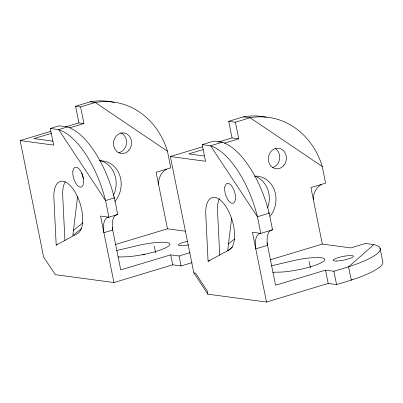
<?xml version="1.0" encoding="UTF-8"?>
<svg xmlns="http://www.w3.org/2000/svg" width="403" height="403" viewBox="0 0 403 403"><rect width="100%" height="100%" fill="white"/><g stroke="black" fill="none" stroke-linecap="round" stroke-linejoin="round"><path stroke-width="0.6" d="M77.583 196.619L72.832 235.528L81.623 228.481M231.644 218.078L227.65 250.812L232.536 246.898M270.065 259.849L322.319 244.082L350.791 247.91L365.481 243.477L373.853 244.601L348.59 266.831L333.896 271.264L325.523 270.141L275.576 285.208L267.038 242.858M352.207 279.304L351.27 280.125L336.581 284.558L328.203 283.435L266.504 302.054L207.888 294.18L193.818 272.886L170.358 156.54L202.704 146.778M73.18 230.546L82.947 222.718M228.279 244.042L234.627 238.954M56.193 245.069L76.918 233.967A27.58 12.569 73.2 0 0 73.951 190.281A27.58 12.569 73.2 0 0 53.942 199.193L56.193 245.069L57.372 244.712M208.079 261.24L228.798 250.142A27.58 12.569 73.2 0 0 225.836 206.457A27.58 12.569 73.2 0 0 205.822 215.368L208.079 261.24L209.837 260.711M185.445 231.206L167.497 228.798L156.102 172.288L170.791 167.855L167.441 151.231L95.274 102.483L90.252 101.808L75.562 106.241L78.912 122.86L83.935 123.535L80.585 106.916L75.562 106.241M322.319 244.082L310.925 187.571L325.614 183.138L322.264 166.52A77.572 67.618 -82.4 0 0 250.097 117.767L243.397 116.87L228.708 121.303L232.057 137.922L238.757 138.823L235.402 122.2L228.708 121.303M80.585 106.916L95.274 102.483A77.572 67.618 -82.4 0 1 167.441 151.231M50.294 128.471L59.11 125.812L67.482 126.935A77.572 35.348 73.2 0 1 114.387 197.918L117.736 214.537A18.815 8.574 73.2 0 0 112.714 230.032L103.898 232.692A18.815 8.574 73.2 0 1 108.921 217.197L105.571 200.578L58.667 129.595L50.294 128.471L53.644 145.09L20.15 140.592L43.61 256.938L55.337 274.68L113.953 282.553L172.716 264.826L181.088 265.95L192.251 262.58M20.15 140.592L50.728 131.363M65.719 126.839L78.912 122.86M67.482 126.935L58.667 129.595A77.572 35.348 73.2 0 1 105.571 200.578L114.387 197.918L113.696 196.876M51.438 133.343L33.988 138.607L53.176 141.186M69.492 127.892L83.935 123.535M235.402 122.2L250.097 117.767L322.264 166.52M202.175 144.642L213.928 141.095L222.305 142.224A77.572 35.348 73.2 0 1 269.204 213.202L272.554 229.826A18.815 8.574 73.2 0 0 267.532 245.321L255.779 248.868A18.815 8.574 73.2 0 1 260.801 233.372L257.452 216.749L210.552 145.77L202.175 144.642L205.53 161.265L170.358 156.54M218.28 142.078L232.057 137.922M222.305 142.224L210.552 145.77A77.572 35.348 73.2 0 1 257.452 216.749L269.204 213.202L268.514 212.159M203.253 149.538L188.811 153.896L204.281 155.971M224.315 143.181L238.757 138.823M117.736 214.537L108.921 217.197L100.549 216.073L113.953 282.553M115.243 244.566L167.497 228.798M190.241 252.605L179.078 255.976L170.706 254.852L120.754 269.924L112.215 227.569M272.554 229.826L260.801 233.372L252.429 232.244L266.504 302.054M116.507 250.585L135.947 245.976A27.58 4.977 -11.4 0 1 168.897 245.81A27.58 4.977 -11.4 0 1 123.57 256.867L117.948 256.968M271.33 265.874L290.765 261.265A27.58 4.977 -11.4 0 1 323.72 261.094A27.58 4.977 -11.4 0 1 278.387 272.156L272.771 272.252M193.818 272.886L195.49 273.108L207.218 290.855L207.888 294.18M380.034 248.082L382.714 261.381A77.572 14.004 -11.4 0 1 351.27 280.125L348.59 266.831A77.572 14.004 -11.4 0 0 373.853 244.601M333.896 271.264L336.581 284.558M325.523 270.141L328.203 283.435M309.111 261.466L310.476 268.237M179.078 255.976L181.088 265.95M170.706 254.852L172.716 264.826M154.289 246.178L155.654 252.948M219.706 255.18L217.575 211.822A27.58 12.569 73.2 0 1 219.358 198.528M64.918 240.526L62.752 196.533A27.58 12.569 73.2 0 1 65.417 181.677M313.413 199.656A15.238 13.279 -82.4 0 1 321.629 184.403M255.013 176.232A24.135 21.037 -82.4 0 1 267.612 207.948M254.484 176.151A24.135 21.037 -82.4 0 1 274.257 189.798A24.135 21.037 -82.4 0 1 270.045 216.335M243.397 116.87A77.572 67.618 -82.4 0 1 266.297 117.263M275.476 148.682A10.342 9.017 -82.4 0 1 279.576 158.973A10.342 9.017 -82.4 0 1 272.675 167.588M158.591 184.367A15.238 13.279 -82.4 0 1 166.807 169.119M142.612 254.892A27.58 4.977 -11.4 0 1 144.964 254.419M99.511 160.525A24.135 21.037 -82.4 0 1 113.49 195.198M99.662 160.868A24.135 21.037 -82.4 0 1 119.545 174.796A24.135 21.037 -82.4 0 1 114.835 201.51M90.252 101.808A77.572 67.618 -82.4 0 1 114.301 102.458M83.683 178.877A10.342 4.715 73.2 0 1 81.824 172.761M188.468 244.903A10.342 1.869 -11.4 0 1 178.338 245.074A10.342 1.869 -11.4 0 1 187.415 241.311M120.739 132.778A10.342 9.017 -82.4 0 1 126.477 143.574A10.342 9.017 -82.4 0 1 118.361 152.787M283.51 165.819A10.342 9.017 -82.4 0 0 280.03 148.546A10.342 9.017 -82.4 0 0 268.549 161.175A10.342 9.017 -82.4 0 0 283.51 165.819M336.495 261.023A10.342 1.869 -11.4 0 0 353.214 256.751A10.342 1.869 -11.4 0 0 340.157 257.089A10.342 1.869 -11.4 0 0 336.495 261.023M224.738 187.738A10.342 4.715 73.2 0 0 232.108 203.278A10.342 4.715 73.2 0 0 233.443 188.906A10.342 4.715 73.2 0 0 224.738 187.738M128.693 150.531A10.342 9.017 -82.4 0 0 125.207 133.262A10.342 9.017 -82.4 0 0 113.727 145.886A10.342 9.017 -82.4 0 0 128.693 150.531M72.857 171.562A10.342 4.715 73.2 0 0 80.227 187.108A10.342 4.715 73.2 0 0 81.562 172.731A10.342 4.715 73.2 0 0 72.857 171.562"/></g></svg>
